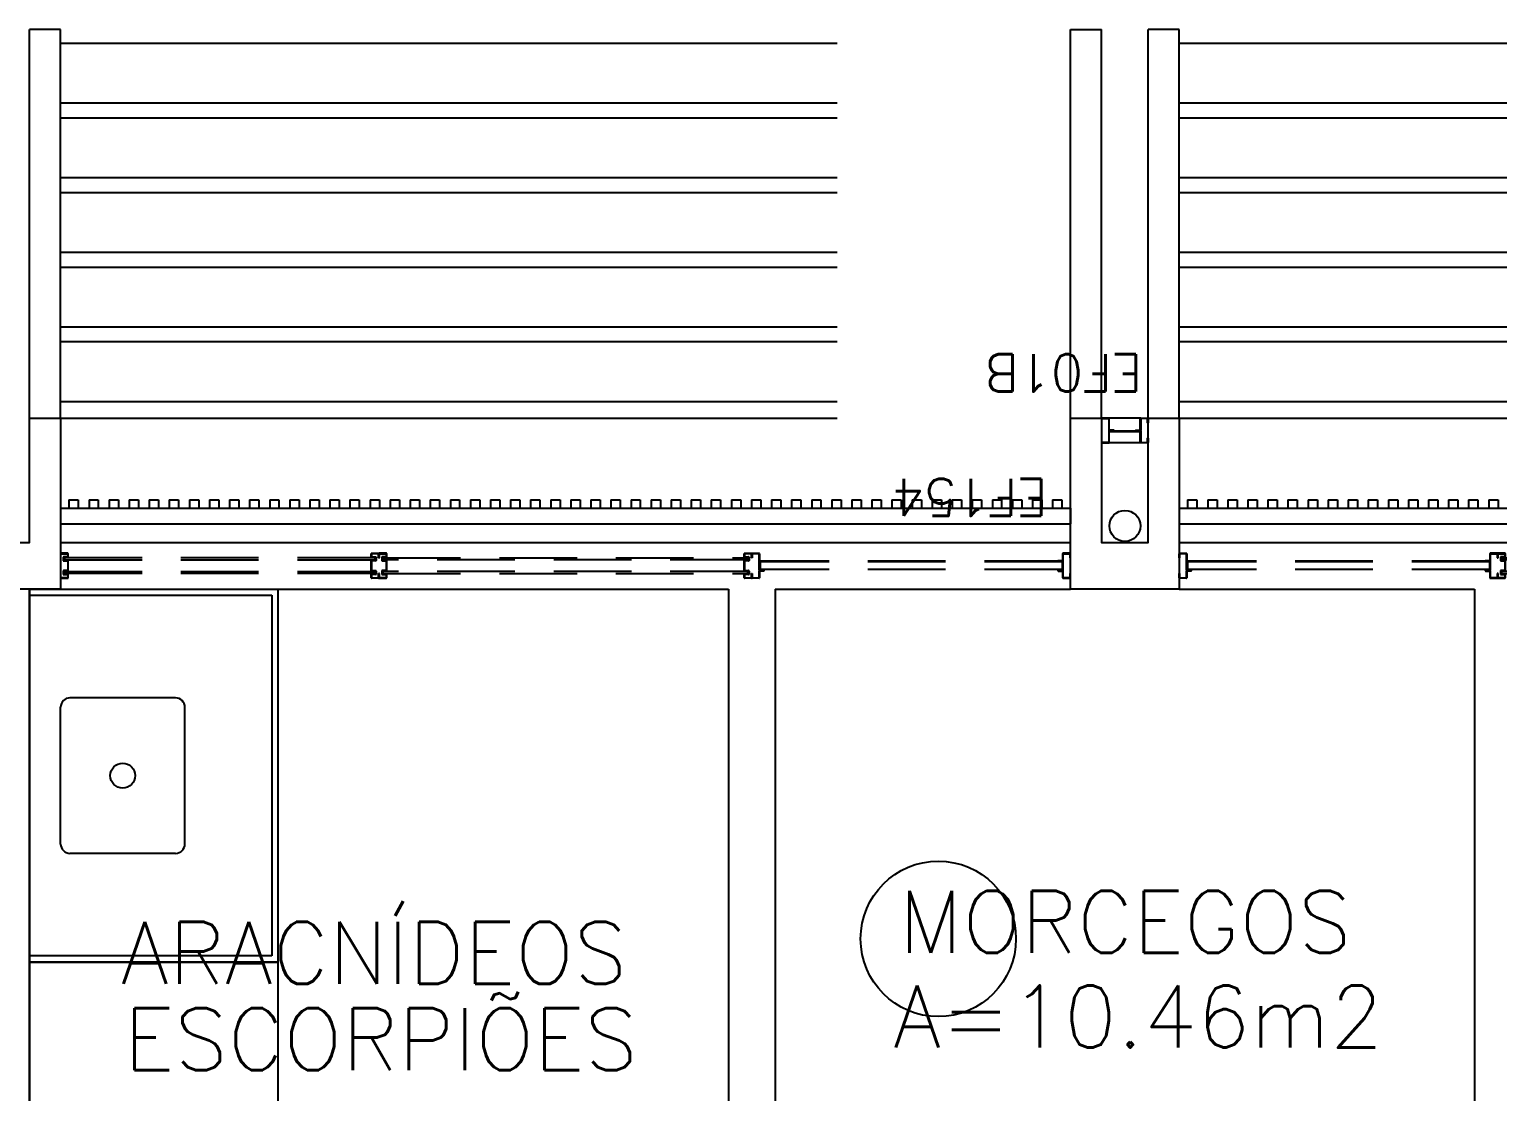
# Model space of a CAD drawing. Header units: millimetres. Extents: x 2046 to 2564, y 885 to 1120.
# Drawn here: x 2201.763 to 2206.488, y 930.086 to 933.502 of the extents above; entities that cross this region are included whole.
import ezdxf

# ---------------------------------------------------------------- set-up
doc = ezdxf.new("R2010")
doc.units = ezdxf.units.MM
doc.header["$LTSCALE"] = 10
doc.linetypes.add('HIDDEN', pattern=[0.375, 0.25, -0.125])
for name, color, linetype in [('AR-ALV', 2, 'Continuous'), ('AR-BANCADAS', 1, 'Continuous'), ('AR-BRISEPROJ', 1, 'HIDDEN'), ('AR-ESQ', 1, 'Continuous'), ('AR-ESQ-C', 1, 'Continuous'), ('AR-ESTC', 3, 'Continuous'), ('AR-PERGOLAPROJ', 1, 'HIDDEN'), ('AR-PROJ', 1, 'HIDDEN'), ('BC- VISTA', 1, 'Continuous'), ('BC-CUBA', 1, 'Continuous'), ('BR-MONTANTE', 242, 'Continuous'), ('BR-PAINEL', 1, 'Continuous'), ('coz1', 1, 'Continuous'), ('DT-ESQ-CHAPA DOBRADA-C', 1, 'Continuous'), ('DT-ESQ-MARCO-V', 1, 'Continuous'), ('DT-ESQ-PERFIL U-C', 2, 'Continuous'), ('DT-ESQ-PROJ', 1, 'HIDDEN'), ('DT-TXTESQ', 2, 'Continuous'), ('DT-TXTMOD', 1, 'Continuous'), ('PG-PROJ', 1, 'HIDDEN'), ('Área', 2, 'Continuous')]:
    doc.layers.add(name, color=color, linetype=linetype)
doc.styles.add('S10', font='simplex.shx', dxfattribs={"height": 0.1})
doc.styles.add('S12', font='simplex.shx', dxfattribs={"width": 1.1, "height": 0.12})
doc.styles.add('UNB-100', font='simplex.shx', dxfattribs={"height": 0.2})

# ---------------------------------------------------------------- blocks, each defined once
blk = doc.blocks.new('CUBAbnc-01P')
at = {"layer": 'coz1'}
for p, q in [((-0.25, -0.4705), (-0.25, -0.1305)), ((-0.22, -0.1005), (0.22, -0.1005)), ((0.25, -0.4705), (0.25, -0.1305)), ((-0.22, -0.5005), (0.22, -0.5005))]:
    blk.add_line(p, q, dxfattribs=at)
blk.add_circle((0, -0.3005), 0.04, dxfattribs=at)
for centre, start, end in [((-0.22, -0.1305), 90, 180), ((0.22, -0.1305), 0, 90), ((-0.22, -0.4705), 180, 270), ((0.22, -0.4705), 270, 0)]:
    blk.add_arc(centre, 0.03, start, end, dxfattribs=at)
blk = doc.blocks.new('BCP01')
at = {"layer": 'BC- VISTA'}
for p, q in [((0, -0.02), (0.78, -0.02)), ((0.78, -0.02), (0.78, -1.18)), ((0.78, -1.18), (0, -1.18))]:
    blk.add_line(p, q, dxfattribs=at)
blk.add_lwpolyline([(0.8, 0), (0.8, -1.2), (0, -1.2), (0, 0)], close=True, dxfattribs=at)
at = {"layer": 'BC-CUBA', "rotation": 90}
blk.add_blockref('CUBAbnc-01P', (0, -0.6), dxfattribs=at)
blk = doc.blocks.new('BCP10')
at = {"layer": 'BC- VISTA'}
blk.add_lwpolyline([(0.8, 0), (0.8, -1.15), (0, -1.15), (0, 0)], close=True, dxfattribs=at)
blk = doc.blocks.new('PG-MODULO3-PJ-C')
at = {"layer": 'PG-PROJ'}
for p, q in [((0.1, 1.25), (0, 1.25)), ((0, 0), (0, 1.25)), ((0.1, 0), (0.1, 1.25)), ((3.35, 1.25), (3.45, 1.25)), ((3.35, 0), (3.35, 1.25)), ((3.45, 0), (3.45, 1.25)), ((0.1, 1.2057), (3.35, 1.2057)), ((0.1, 1.0135), (3.35, 1.0135)), ((0.1, 0.9657), (3.35, 0.9657)), ((0.1, 0.7735), (3.35, 0.7735)), ((0.1, 0.7257), (3.35, 0.7257)), ((0.1, 0.5335), (3.35, 0.5335)), ((0.1, 0.4857), (3.35, 0.4857)), ((0.1, 0.2935), (3.35, 0.2935)), ((0.1, 0.2457), (3.35, 0.2457)), ((0.1, 0.0535), (3.35, 0.0535)), ((0.1, 0), (3.35, 0))]:
    blk.add_line(p, q, dxfattribs=at)
blk = doc.blocks.new('BR-MODULO9')
at = {"layer": 'BR-MONTANTE'}
for p, q in [((-3.25, 0.11), (0, 0.11)), ((-3.25, 0.11), (-3.25, 0.06)), ((0, 0.11), (0, 0.06)), ((-3.25, 0.06), (0, 0.06))]:
    blk.add_line(p, q, dxfattribs=at)
at = {"layer": 'BR-PAINEL'}
for p, q in [((-3.2227, 0.1366), (-3.1927, 0.1366)), ((-3.2227, 0.1366), (-3.2227, 0.11)), ((-3.2227, 0.11), (-3.1927, 0.11)), ((-3.1927, 0.1366), (-3.1927, 0.11)), ((-3.1581, 0.1366), (-3.1281, 0.1366)), ((-3.1581, 0.1366), (-3.1581, 0.11)), ((-3.1581, 0.11), (-3.1281, 0.11)), ((-3.1281, 0.1366), (-3.1281, 0.11)), ((-3.0935, 0.1366), (-3.0635, 0.1366)), ((-3.0935, 0.1366), (-3.0935, 0.11)), ((-3.0935, 0.11), (-3.0635, 0.11)), ((-3.0635, 0.1366), (-3.0635, 0.11)), ((-3.0289, 0.1366), (-2.9989, 0.1366)), ((-3.0289, 0.1366), (-3.0289, 0.11)), ((-3.0289, 0.11), (-2.9989, 0.11)), ((-2.9989, 0.1366), (-2.9989, 0.11)), ((-2.9643, 0.1366), (-2.9343, 0.1366)), ((-2.9643, 0.1366), (-2.9643, 0.11)), ((-2.9643, 0.11), (-2.9343, 0.11)), ((-2.9343, 0.1366), (-2.9343, 0.11)), ((-2.8997, 0.1366), (-2.8697, 0.1366)), ((-2.8997, 0.1366), (-2.8997, 0.11)), ((-2.8997, 0.11), (-2.8697, 0.11)), ((-2.8697, 0.1366), (-2.8697, 0.11)), ((-2.8351, 0.1366), (-2.8051, 0.1366)), ((-2.8351, 0.1366), (-2.8351, 0.11)), ((-2.8351, 0.11), (-2.8051, 0.11)), ((-2.8051, 0.1366), (-2.8051, 0.11)), ((-2.7705, 0.1366), (-2.7405, 0.1366)), ((-2.7705, 0.1366), (-2.7705, 0.11)), ((-2.7705, 0.11), (-2.7405, 0.11)), ((-2.7405, 0.1366), (-2.7405, 0.11)), ((-2.7059, 0.1366), (-2.6759, 0.1366)), ((-2.7059, 0.1366), (-2.7059, 0.11)), ((-2.7059, 0.11), (-2.6759, 0.11)), ((-2.6759, 0.1366), (-2.6759, 0.11)), ((-2.6413, 0.1366), (-2.6113, 0.1366)), ((-2.6413, 0.1366), (-2.6413, 0.11)), ((-2.6413, 0.11), (-2.6113, 0.11)), ((-2.6113, 0.1366), (-2.6113, 0.11)), ((-2.5767, 0.1366), (-2.5467, 0.1366)), ((-2.5767, 0.1366), (-2.5767, 0.11)), ((-2.5767, 0.11), (-2.5467, 0.11)), ((-2.5467, 0.1366), (-2.5467, 0.11)), ((-2.5121, 0.1366), (-2.4821, 0.1366)), ((-2.5121, 0.1366), (-2.5121, 0.11)), ((-2.5121, 0.11), (-2.4821, 0.11)), ((-2.4821, 0.1366), (-2.4821, 0.11)), ((-2.4475, 0.1366), (-2.4175, 0.1366)), ((-2.4475, 0.1366), (-2.4475, 0.11)), ((-2.4475, 0.11), (-2.4175, 0.11)), ((-2.4175, 0.1366), (-2.4175, 0.11)), ((-2.3829, 0.1366), (-2.3529, 0.1366)), ((-2.3829, 0.1366), (-2.3829, 0.11)), ((-2.3829, 0.11), (-2.3529, 0.11)), ((-2.3529, 0.1366), (-2.3529, 0.11)), ((-2.3183, 0.1366), (-2.2883, 0.1366)), ((-2.3183, 0.1366), (-2.3183, 0.11)), ((-2.3183, 0.11), (-2.2883, 0.11)), ((-2.2883, 0.1366), (-2.2883, 0.11)), ((-2.2537, 0.1366), (-2.2237, 0.1366)), ((-2.2537, 0.1366), (-2.2537, 0.11)), ((-2.2537, 0.11), (-2.2237, 0.11)), ((-2.2237, 0.1366), (-2.2237, 0.11)), ((-2.1891, 0.1366), (-2.1591, 0.1366)), ((-2.1891, 0.1366), (-2.1891, 0.11)), ((-2.1891, 0.11), (-2.1591, 0.11)), ((-2.1591, 0.1366), (-2.1591, 0.11)), ((-2.1245, 0.1366), (-2.0945, 0.1366)), ((-2.1245, 0.1366), (-2.1245, 0.11)), ((-2.1245, 0.11), (-2.0945, 0.11)), ((-2.0945, 0.1366), (-2.0945, 0.11)), ((-2.0599, 0.1366), (-2.0299, 0.1366)), ((-2.0599, 0.1366), (-2.0599, 0.11)), ((-2.0599, 0.11), (-2.0299, 0.11)), ((-2.0299, 0.1366), (-2.0299, 0.11)), ((-1.9953, 0.1366), (-1.9653, 0.1366)), ((-1.9953, 0.1366), (-1.9953, 0.11)), ((-1.9953, 0.11), (-1.9653, 0.11)), ((-1.9653, 0.1366), (-1.9653, 0.11)), ((-1.9307, 0.1366), (-1.9007, 0.1366)), ((-1.9307, 0.1366), (-1.9307, 0.11)), ((-1.9307, 0.11), (-1.9007, 0.11)), ((-1.9007, 0.1366), (-1.9007, 0.11)), ((-1.8661, 0.1366), (-1.8361, 0.1366)), ((-1.8661, 0.1366), (-1.8661, 0.11)), ((-1.8661, 0.11), (-1.8361, 0.11)), ((-1.8361, 0.1366), (-1.8361, 0.11)), ((-1.8015, 0.1366), (-1.7715, 0.1366)), ((-1.8015, 0.1366), (-1.8015, 0.11)), ((-1.8015, 0.11), (-1.7715, 0.11)), ((-1.7715, 0.1366), (-1.7715, 0.11)), ((-1.7369, 0.1366), (-1.7069, 0.1366)), ((-1.7369, 0.1366), (-1.7369, 0.11)), ((-1.7369, 0.11), (-1.7069, 0.11)), ((-1.7069, 0.1366), (-1.7069, 0.11)), ((-1.6723, 0.1366), (-1.6423, 0.1366)), ((-1.6723, 0.1366), (-1.6723, 0.11)), ((-1.6723, 0.11), (-1.6423, 0.11)), ((-1.6423, 0.1366), (-1.6423, 0.11)), ((-1.6077, 0.1366), (-1.5777, 0.1366)), ((-1.6077, 0.1366), (-1.6077, 0.11)), ((-1.6077, 0.11), (-1.5777, 0.11)), ((-1.5777, 0.1366), (-1.5777, 0.11)), ((-1.5431, 0.1366), (-1.5131, 0.1366)), ((-1.5431, 0.1366), (-1.5431, 0.11)), ((-1.5431, 0.11), (-1.5131, 0.11)), ((-1.5131, 0.1366), (-1.5131, 0.11)), ((-1.4785, 0.1366), (-1.4485, 0.1366)), ((-1.4785, 0.1366), (-1.4785, 0.11)), ((-1.4785, 0.11), (-1.4485, 0.11)), ((-1.4485, 0.1366), (-1.4485, 0.11)), ((-1.4139, 0.1366), (-1.3839, 0.1366)), ((-1.4139, 0.1366), (-1.4139, 0.11)), ((-1.4139, 0.11), (-1.3839, 0.11)), ((-1.3839, 0.1366), (-1.3839, 0.11)), ((-1.3493, 0.1366), (-1.3193, 0.1366)), ((-1.3493, 0.1366), (-1.3493, 0.11)), ((-1.3493, 0.11), (-1.3193, 0.11)), ((-1.3193, 0.1366), (-1.3193, 0.11)), ((-1.2847, 0.1366), (-1.2547, 0.1366)), ((-1.2847, 0.1366), (-1.2847, 0.11)), ((-1.2847, 0.11), (-1.2547, 0.11)), ((-1.2547, 0.1366), (-1.2547, 0.11)), ((-1.2201, 0.1366), (-1.1901, 0.1366)), ((-1.2201, 0.1366), (-1.2201, 0.11)), ((-1.2201, 0.11), (-1.1901, 0.11)), ((-1.1901, 0.1366), (-1.1901, 0.11)), ((-1.1555, 0.1366), (-1.1255, 0.1366)), ((-1.1555, 0.1366), (-1.1555, 0.11)), ((-1.1555, 0.11), (-1.1255, 0.11)), ((-1.1255, 0.1366), (-1.1255, 0.11)), ((-1.0909, 0.1366), (-1.0609, 0.1366)), ((-1.0909, 0.1366), (-1.0909, 0.11)), ((-1.0909, 0.11), (-1.0609, 0.11)), ((-1.0609, 0.1366), (-1.0609, 0.11)), ((-1.0263, 0.1366), (-0.9963, 0.1366)), ((-1.0263, 0.1366), (-1.0263, 0.11)), ((-1.0263, 0.11), (-0.9963, 0.11)), ((-0.9963, 0.1366), (-0.9963, 0.11)), ((-0.9617, 0.1366), (-0.9317, 0.1366)), ((-0.9617, 0.1366), (-0.9617, 0.11)), ((-0.9617, 0.11), (-0.9317, 0.11)), ((-0.9317, 0.1366), (-0.9317, 0.11)), ((-0.8971, 0.1366), (-0.8671, 0.1366)), ((-0.8971, 0.1366), (-0.8971, 0.11)), ((-0.8971, 0.11), (-0.8671, 0.11)), ((-0.8671, 0.1366), (-0.8671, 0.11)), ((-0.8325, 0.1366), (-0.8025, 0.1366)), ((-0.8325, 0.1366), (-0.8325, 0.11)), ((-0.8325, 0.11), (-0.8025, 0.11)), ((-0.8025, 0.1366), (-0.8025, 0.11)), ((-0.7679, 0.1366), (-0.7379, 0.1366)), ((-0.7679, 0.1366), (-0.7679, 0.11)), ((-0.7679, 0.11), (-0.7379, 0.11)), ((-0.7379, 0.1366), (-0.7379, 0.11)), ((-0.7033, 0.1366), (-0.6733, 0.1366)), ((-0.7033, 0.1366), (-0.7033, 0.11)), ((-0.7033, 0.11), (-0.6733, 0.11)), ((-0.6733, 0.1366), (-0.6733, 0.11)), ((-0.6387, 0.1366), (-0.6087, 0.1366)), ((-0.6387, 0.1366), (-0.6387, 0.11)), ((-0.6387, 0.11), (-0.6087, 0.11)), ((-0.6087, 0.1366), (-0.6087, 0.11)), ((-0.5741, 0.1366), (-0.5441, 0.1366)), ((-0.5741, 0.1366), (-0.5741, 0.11)), ((-0.5741, 0.11), (-0.5441, 0.11)), ((-0.5441, 0.1366), (-0.5441, 0.11)), ((-0.5095, 0.1366), (-0.4795, 0.1366)), ((-0.5095, 0.1366), (-0.5095, 0.11)), ((-0.5095, 0.11), (-0.4795, 0.11)), ((-0.4795, 0.1366), (-0.4795, 0.11)), ((-0.4449, 0.1366), (-0.4149, 0.1366)), ((-0.4449, 0.1366), (-0.4449, 0.11)), ((-0.4449, 0.11), (-0.4149, 0.11)), ((-0.4149, 0.1366), (-0.4149, 0.11)), ((-0.3803, 0.1366), (-0.3503, 0.1366)), ((-0.3803, 0.1366), (-0.3803, 0.11)), ((-0.3803, 0.11), (-0.3503, 0.11)), ((-0.3503, 0.1366), (-0.3503, 0.11)), ((-0.3157, 0.1366), (-0.2857, 0.1366)), ((-0.3157, 0.1366), (-0.3157, 0.11)), ((-0.3157, 0.11), (-0.2857, 0.11)), ((-0.2857, 0.1366), (-0.2857, 0.11)), ((-0.2511, 0.1366), (-0.2211, 0.1366)), ((-0.2511, 0.1366), (-0.2511, 0.11)), ((-0.2511, 0.11), (-0.2211, 0.11)), ((-0.2211, 0.1366), (-0.2211, 0.11)), ((-0.1865, 0.1366), (-0.1565, 0.1366)), ((-0.1865, 0.1366), (-0.1865, 0.11)), ((-0.1865, 0.11), (-0.1565, 0.11)), ((-0.1565, 0.1366), (-0.1565, 0.11)), ((-0.1219, 0.1366), (-0.0919, 0.1366)), ((-0.1219, 0.1366), (-0.1219, 0.11)), ((-0.1219, 0.11), (-0.0919, 0.11)), ((-0.0919, 0.1366), (-0.0919, 0.11)), ((-0.0573, 0.1366), (-0.0573, 0.11)), ((-0.0573, 0.1366), (-0.0273, 0.1366)), ((-0.0573, 0.11), (-0.0273, 0.11)), ((-0.0273, 0.1366), (-0.0273, 0.11))]:
    blk.add_line(p, q, dxfattribs=at)
blk = doc.blocks.new('EF154-P')
at = {"layer": 'DT-ESQ-PROJ', "ltscale": 0.1}
for p, q in [((0.0015, 0.0525), (0.9735, 0.0525)), ((0.0015, 0.027), (0.9735, 0.027)), ((0.0015, 0.0255), (0.9735, 0.0255))]:
    blk.add_line(p, q, dxfattribs=at)
for points in [[(0, 0.0166), (0, 0.054), (0.0135, 0.054, 1), (0.0135, 0.057), (0, 0.057), (0, 0.0785, 0.414214), (-0.0015, 0.08), (-0.0235, 0.08, 0.414214), (-0.025, 0.0785), (-0.025, 0.065), (-0.0235, 0.065), (-0.0235, 0.0785), (-0.0015, 0.0785), (-0.0015, 0.057, 0.414214), (0, 0.0555, 0.414214), (-0.0015, 0.054), (-0.0015, 0.0166), (-0.0015, 0.0015), (-0.0235, 0.0015), (-0.0235, 0.015), (-0.025, 0.015), (-0.025, 0.0015, 0.414214), (-0.0235, 0), (-0.0015, 0, 0.414214), (0, 0.0015)], [(0.015, 0.054), (0.0015, 0.054, 0.414214), (0, 0.0525), (0, 0.0255, 0.414214), (0.0015, 0.024), (0.015, 0.024), (0.015, 0.0255), (0.0015, 0.0255), (0.0015, 0.0525), (0.015, 0.0525)], [(0.975, 0.0166), (0.975, 0.054), (0.9615, 0.054, -1), (0.9615, 0.057), (0.975, 0.057), (0.975, 0.0785, -0.414214), (0.9765, 0.08), (0.9985, 0.08, -0.414214), (1, 0.0785), (1, 0.065), (0.9985, 0.065), (0.9985, 0.0785), (0.9765, 0.0785), (0.9765, 0.057, -0.414214), (0.975, 0.0555, -0.414214), (0.9765, 0.054), (0.9765, 0.0166), (0.9765, 0.0015), (0.9985, 0.0015), (0.9985, 0.015), (1, 0.015), (1, 0.0015, -0.414214), (0.9985, 0), (0.9765, 0, -0.414214), (0.975, 0.0015)], [(0.96, 0.054), (0.9735, 0.054, -0.414214), (0.975, 0.0525), (0.975, 0.0255, -0.414214), (0.9735, 0.024), (0.96, 0.024), (0.96, 0.0255), (0.9735, 0.0255), (0.9735, 0.0525), (0.96, 0.0525)], [(1.025, 0.0115), (1.025, 0.0015, -0.414214), (1.0235, 0), (1.0015, 0, -0.414214), (1, 0.0015), (1, 0.015), (1.0015, 0.015), (1.0015, 0.002, 0.414214), (1.002, 0.0015), (1.023, 0.0015, 0.414214), (1.0235, 0.002), (1.0235, 0.0115), (1.0105, 0.0115, -0.414214), (1.009, 0.013), (1.009, 0.023, -0.414214), (1.0105, 0.0245), (1.0235, 0.0245), (1.0235, 0.0555), (1.0105, 0.0555, -0.414214), (1.009, 0.057), (1.009, 0.067, -0.414214), (1.0105, 0.0685), (1.0235, 0.0685), (1.0235, 0.078, 0.414214), (1.023, 0.0785), (1.002, 0.0785, 0.414214), (1.0015, 0.078), (1.0015, 0.065), (1, 0.065), (1, 0.0785, -0.414214), (1.0015, 0.08), (1.0235, 0.08, -0.414214), (1.025, 0.0785), (1.025, 0.0685, -0.414214), (1.0235, 0.067), (1.0105, 0.067), (1.0105, 0.057), (1.0235, 0.057), (1.0235, 0.057, -0.414214), (1.025, 0.0555), (1.025, 0.0245, -0.414214), (1.0235, 0.023), (1.0235, 0.023), (1.0105, 0.023), (1.0105, 0.013), (1.0235, 0.013, -0.414214)], [(2.175, 0.0115), (2.175, 0.0015, 0.414214), (2.1765, 0), (2.1985, 0, 0.414214), (2.2, 0.0015), (2.2, 0.015), (2.1985, 0.015), (2.1985, 0.002, -0.414214), (2.198, 0.0015), (2.177, 0.0015, -0.414214), (2.1765, 0.002), (2.1765, 0.0115), (2.1895, 0.0115, 0.414214), (2.191, 0.013), (2.191, 0.023, 0.414214), (2.1895, 0.0245), (2.1765, 0.0245), (2.1765, 0.0555), (2.1895, 0.0555, 0.414214), (2.191, 0.057), (2.191, 0.067, 0.414214), (2.1895, 0.0685), (2.1765, 0.0685), (2.1765, 0.078, -0.414214), (2.177, 0.0785), (2.198, 0.0785, -0.414214), (2.1985, 0.078), (2.1985, 0.065), (2.2, 0.065), (2.2, 0.0785, 0.414214), (2.1985, 0.08), (2.1765, 0.08, 0.414214), (2.175, 0.0785), (2.175, 0.0685, 0.414214), (2.1765, 0.067), (2.1895, 0.067), (2.1895, 0.057), (2.1765, 0.057), (2.1765, 0.057, 0.414214), (2.175, 0.0555), (2.175, 0.0245, 0.414214), (2.1765, 0.023), (2.1765, 0.023), (2.1895, 0.023), (2.1895, 0.013), (2.1765, 0.013, 0.414214)], [(2.225, 0.0115), (2.225, 0.0015, -0.414214), (2.2235, 0), (2.2015, 0, -0.414214), (2.2, 0.0015), (2.2, 0.015), (2.2015, 0.015), (2.2015, 0.002, 0.414214), (2.202, 0.0015), (2.223, 0.0015, 0.414214), (2.2235, 0.002), (2.2235, 0.0115), (2.2105, 0.0115, -0.414214), (2.209, 0.013), (2.209, 0.023, -0.414214), (2.2105, 0.0245), (2.2235, 0.0245), (2.2235, 0.0555), (2.2105, 0.0555, -0.414214), (2.209, 0.057), (2.209, 0.067, -0.414214), (2.2105, 0.0685), (2.2235, 0.0685), (2.2235, 0.078, 0.414214), (2.223, 0.0785), (2.202, 0.0785, 0.414214), (2.2015, 0.078), (2.2015, 0.065), (2.2, 0.065), (2.2, 0.0785, -0.414214), (2.2015, 0.08), (2.2235, 0.08, -0.414214), (2.225, 0.0785), (2.225, 0.0685, -0.414214), (2.2235, 0.067), (2.2105, 0.067), (2.2105, 0.057), (2.2235, 0.057), (2.2235, 0.057, -0.414214), (2.225, 0.0555), (2.225, 0.0245, -0.414214), (2.2235, 0.023), (2.2235, 0.023), (2.2105, 0.023), (2.2105, 0.013), (2.2235, 0.013, -0.414214)], [(3.2, 0.0115), (3.2, 0.0015, 0.414214), (3.2015, 0), (3.2235, 0, 0.414214), (3.225, 0.0015), (3.225, 0.015), (3.2235, 0.015), (3.2235, 0.002, -0.414214), (3.223, 0.0015), (3.202, 0.0015, -0.414214), (3.2015, 0.002), (3.2015, 0.0115), (3.2145, 0.0115, 0.414214), (3.216, 0.013), (3.216, 0.023, 0.414214), (3.2145, 0.0245), (3.2015, 0.0245), (3.2015, 0.0555), (3.2145, 0.0555, 0.414214), (3.216, 0.057), (3.216, 0.067, 0.414214), (3.2145, 0.0685), (3.2015, 0.0685), (3.2015, 0.078, -0.414214), (3.202, 0.0785), (3.223, 0.0785, -0.414214), (3.2235, 0.078), (3.2235, 0.065), (3.225, 0.065), (3.225, 0.0785, 0.414214), (3.2235, 0.08), (3.2015, 0.08, 0.414214), (3.2, 0.0785), (3.2, 0.0685, 0.414214), (3.2015, 0.067), (3.2145, 0.067), (3.2145, 0.057), (3.2015, 0.057), (3.2015, 0.057, 0.414214), (3.2, 0.0555), (3.2, 0.0245, 0.414214), (3.2015, 0.023), (3.2015, 0.023), (3.2145, 0.023), (3.2145, 0.013), (3.2015, 0.013, 0.414214)]]:
    blk.add_lwpolyline(points, format="xyb", close=True, dxfattribs=at)
for points in [[(0, 0.0555), (0.0135, 0.0555)], [(0.975, 0.0555), (0.9615, 0.0555)]]:
    blk.add_lwpolyline(points, dxfattribs=at)
for points in [[(2.1875, 0.059), (2.1875, 0.065), (1.0125, 0.065), (1.0125, 0.059)], [(2.2125, 0.059), (2.2125, 0.065), (3.2125, 0.065), (3.2125, 0.059)], [(2.1875, 0.021), (2.1875, 0.015), (1.0125, 0.015), (1.0125, 0.021)], [(2.2125, 0.021), (2.2125, 0.015), (3.2125, 0.015), (3.2125, 0.021)]]:
    blk.add_lwpolyline(points, close=True, dxfattribs=at)
at = {"layer": 'DT-TXTESQ', "ltscale": 0.1, "style": 'S12'}
blk.add_text('EF154', height=0.12, dxfattribs=at).set_placement((0.0485, -0.24))
at = {"layer": 'DT-TXTMOD', "ltscale": 0.1, "style": 'S10', "flags": 3}
for tag, p in [('M27', (0.0485, -0.14)), ('M28', (0.452, -0.14)), ('M29', (0.8556, -0.14)), ('M30', (1.2591, -0.14)), ('M31', (1.6626, -0.14)), ('M32', (2.0662, -0.14)), ('M33', (2.4697, -0.14)), ('M34', (2.8732, -0.14))]:
    blk.add_attdef(tag, p, '', height=0.1, dxfattribs=at)
blk = doc.blocks.new('EF152-P')
at = {"layer": 'DT-ESQ-PROJ', "ltscale": 0.1}
for p, q in [((2.2765, -0.0625), (3.2485, -0.0625)), ((2.2765, -0.088), (3.2485, -0.088)), ((2.2765, -0.0895), (3.2485, -0.0895))]:
    blk.add_line(p, q, dxfattribs=at)
for points in [[(0.05, -0.1035), (0.05, -0.1135, -0.414214), (0.0485, -0.115), (0.0265, -0.115, -0.414214), (0.025, -0.1135), (0.025, -0.1), (0.0265, -0.1), (0.0265, -0.113, 0.414214), (0.027, -0.1135), (0.048, -0.1135, 0.414214), (0.0485, -0.113), (0.0485, -0.1035), (0.0355, -0.1035, -0.414214), (0.034, -0.102), (0.034, -0.092, -0.414214), (0.0355, -0.0905), (0.0485, -0.0905), (0.0485, -0.0595), (0.0355, -0.0595, -0.414214), (0.034, -0.058), (0.034, -0.048, -0.414214), (0.0355, -0.0465), (0.0485, -0.0465), (0.0485, -0.037, 0.414214), (0.048, -0.0365), (0.027, -0.0365, 0.414214), (0.0265, -0.037), (0.0265, -0.05), (0.025, -0.05), (0.025, -0.0365, -0.414214), (0.0265, -0.035), (0.0485, -0.035, -0.414214), (0.05, -0.0365), (0.05, -0.0465, -0.414214), (0.0485, -0.048), (0.0355, -0.048), (0.0355, -0.058), (0.0485, -0.058), (0.0485, -0.058, -0.414214), (0.05, -0.0595), (0.05, -0.0905, -0.414214), (0.0485, -0.092), (0.0485, -0.092), (0.0355, -0.092), (0.0355, -0.102), (0.0485, -0.102, -0.414214)], [(1.025, -0.1035), (1.025, -0.1135, 0.414214), (1.0265, -0.115), (1.0485, -0.115, 0.414214), (1.05, -0.1135), (1.05, -0.1), (1.0485, -0.1), (1.0485, -0.113, -0.414214), (1.048, -0.1135), (1.027, -0.1135, -0.414214), (1.0265, -0.113), (1.0265, -0.1035), (1.0395, -0.1035, 0.414214), (1.041, -0.102), (1.041, -0.092, 0.414214), (1.0395, -0.0905), (1.0265, -0.0905), (1.0265, -0.0595), (1.0395, -0.0595, 0.414214), (1.041, -0.058), (1.041, -0.048, 0.414214), (1.0395, -0.0465), (1.0265, -0.0465), (1.0265, -0.037, -0.414214), (1.027, -0.0365), (1.048, -0.0365, -0.414214), (1.0485, -0.037), (1.0485, -0.05), (1.05, -0.05), (1.05, -0.0365, 0.414214), (1.0485, -0.035), (1.0265, -0.035, 0.414214), (1.025, -0.0365), (1.025, -0.0465, 0.414214), (1.0265, -0.048), (1.0395, -0.048), (1.0395, -0.058), (1.0265, -0.058), (1.0265, -0.058, 0.414214), (1.025, -0.0595), (1.025, -0.0905, 0.414214), (1.0265, -0.092), (1.0265, -0.092), (1.0395, -0.092), (1.0395, -0.102), (1.0265, -0.102, 0.414214)], [(1.075, -0.1035), (1.075, -0.1135, -0.414214), (1.0735, -0.115), (1.0515, -0.115, -0.414214), (1.05, -0.1135), (1.05, -0.1), (1.0515, -0.1), (1.0515, -0.113, 0.414214), (1.052, -0.1135), (1.073, -0.1135, 0.414214), (1.0735, -0.113), (1.0735, -0.1035), (1.0605, -0.1035, -0.414214), (1.059, -0.102), (1.059, -0.092, -0.414214), (1.0605, -0.0905), (1.0735, -0.0905), (1.0735, -0.0595), (1.0605, -0.0595, -0.414214), (1.059, -0.058), (1.059, -0.048, -0.414214), (1.0605, -0.0465), (1.0735, -0.0465), (1.0735, -0.037, 0.414214), (1.073, -0.0365), (1.052, -0.0365, 0.414214), (1.0515, -0.037), (1.0515, -0.05), (1.05, -0.05), (1.05, -0.0365, -0.414214), (1.0515, -0.035), (1.0735, -0.035, -0.414214), (1.075, -0.0365), (1.075, -0.0465, -0.414214), (1.0735, -0.048), (1.0605, -0.048), (1.0605, -0.058), (1.0735, -0.058), (1.0735, -0.058, -0.414214), (1.075, -0.0595), (1.075, -0.0905, -0.414214), (1.0735, -0.092), (1.0735, -0.092), (1.0605, -0.092), (1.0605, -0.102), (1.0735, -0.102, -0.414214)], [(2.225, -0.1035), (2.225, -0.1135, 0.414214), (2.2265, -0.115), (2.2485, -0.115, 0.414214), (2.25, -0.1135), (2.25, -0.1), (2.2485, -0.1), (2.2485, -0.113, -0.414214), (2.248, -0.1135), (2.227, -0.1135, -0.414214), (2.2265, -0.113), (2.2265, -0.1035), (2.2395, -0.1035, 0.414214), (2.241, -0.102), (2.241, -0.092, 0.414214), (2.2395, -0.0905), (2.2265, -0.0905), (2.2265, -0.0595), (2.2395, -0.0595, 0.414214), (2.241, -0.058), (2.241, -0.048, 0.414214), (2.2395, -0.0465), (2.2265, -0.0465), (2.2265, -0.037, -0.414214), (2.227, -0.0365), (2.248, -0.0365, -0.414214), (2.2485, -0.037), (2.2485, -0.05), (2.25, -0.05), (2.25, -0.0365, 0.414214), (2.2485, -0.035), (2.2265, -0.035, 0.414214), (2.225, -0.0365), (2.225, -0.0465, 0.414214), (2.2265, -0.048), (2.2395, -0.048), (2.2395, -0.058), (2.2265, -0.058), (2.2265, -0.058, 0.414214), (2.225, -0.0595), (2.225, -0.0905, 0.414214), (2.2265, -0.092), (2.2265, -0.092), (2.2395, -0.092), (2.2395, -0.102), (2.2265, -0.102, 0.414214)], [(2.275, -0.0984), (2.275, -0.061), (2.2885, -0.061, 1), (2.2885, -0.058), (2.275, -0.058), (2.275, -0.0365, 0.414214), (2.2735, -0.035), (2.2515, -0.035, 0.414214), (2.25, -0.0365), (2.25, -0.05), (2.2515, -0.05), (2.2515, -0.0365), (2.2735, -0.0365), (2.2735, -0.058, 0.414214), (2.275, -0.0595, 0.414214), (2.2735, -0.061), (2.2735, -0.0984), (2.2735, -0.1135), (2.2515, -0.1135), (2.2515, -0.1), (2.25, -0.1), (2.25, -0.1135, 0.414214), (2.2515, -0.115), (2.2735, -0.115, 0.414214), (2.275, -0.1135)], [(3.25, -0.0984), (3.25, -0.061), (3.2365, -0.061, -1), (3.2365, -0.058), (3.25, -0.058), (3.25, -0.0365, -0.414214), (3.2515, -0.035), (3.2735, -0.035, -0.414214), (3.275, -0.0365), (3.275, -0.05), (3.2735, -0.05), (3.2735, -0.0365), (3.2515, -0.0365), (3.2515, -0.058, -0.414214), (3.25, -0.0595, -0.414214), (3.2515, -0.061), (3.2515, -0.0984), (3.2515, -0.1135), (3.2735, -0.1135), (3.2735, -0.1), (3.275, -0.1), (3.275, -0.1135, -0.414214), (3.2735, -0.115), (3.2515, -0.115, -0.414214), (3.25, -0.1135)], [(2.29, -0.061), (2.2765, -0.061, 0.414214), (2.275, -0.0625), (2.275, -0.0895, 0.414214), (2.2765, -0.091), (2.29, -0.091), (2.29, -0.0895), (2.2765, -0.0895), (2.2765, -0.0625), (2.29, -0.0625)], [(3.235, -0.061), (3.2485, -0.061, -0.414214), (3.25, -0.0625), (3.25, -0.0895, -0.414214), (3.2485, -0.091), (3.235, -0.091), (3.235, -0.0895), (3.2485, -0.0895), (3.2485, -0.0625), (3.235, -0.0625)]]:
    blk.add_lwpolyline(points, format="xyb", close=True, dxfattribs=at)
for points in [[(1.0375, -0.056), (1.0375, -0.05), (0.0375, -0.05), (0.0375, -0.056)], [(1.0375, -0.094), (1.0375, -0.1), (0.0375, -0.1), (0.0375, -0.094)], [(2.2375, -0.056), (2.2375, -0.05), (1.0625, -0.05), (1.0625, -0.056)], [(2.2375, -0.094), (2.2375, -0.1), (1.0625, -0.1), (1.0625, -0.094)]]:
    blk.add_lwpolyline(points, close=True, dxfattribs=at)
for points in [[(2.275, -0.0595), (2.2885, -0.0595)], [(3.25, -0.0595), (3.2365, -0.0595)]]:
    blk.add_lwpolyline(points, dxfattribs=at)
at = {"layer": 'DT-TXTESQ', "ltscale": 0.1, "style": 'S12'}
blk.add_text('EF152', height=0.12, dxfattribs=at).set_placement((0.0485, -0.355))
at = {"layer": 'DT-TXTMOD', "ltscale": 0.1, "style": 'S10', "flags": 3}
for tag, p in [('M27', (0.0485, -0.255)), ('M28', (0.452, -0.255)), ('M29', (0.8556, -0.255)), ('M30', (1.2591, -0.255)), ('M31', (1.6626, -0.255)), ('M32', (2.0662, -0.255)), ('M33', (2.4697, -0.255)), ('M34', (2.8732, -0.255))]:
    blk.add_attdef(tag, p, '', height=0.1, dxfattribs=at)
blk = doc.blocks.new('EF01B-P')
at = {"layer": 'DT-ESQ-CHAPA DOBRADA-C', "ltscale": 0.1}
blk.add_line((0.1235, 0.043), (0.0265, 0.043), dxfattribs=at)
blk.add_line((0.1235, 0.043), (0.0265, 0.043), dxfattribs=at)
blk.add_lwpolyline([(0.0265, 0.0445), (0.1235, 0.0445, -1), (0.1235, 0.0415), (0.0265, 0.0415, -1)], format="xyb", close=True, dxfattribs=at)
at = {"layer": 'DT-ESQ-MARCO-V', "ltscale": 0.1}
for p, q in [((0.0235, 0.08), (0.1265, 0.08)), ((0.0235, 0), (0.1265, 0))]:
    blk.add_line(p, q, dxfattribs=at)
at = {"layer": 'DT-ESQ-PERFIL U-C', "ltscale": 0.1}
for points in [[(0.025, 0.0634), (0.025, 0.0415), (0.0385, 0.0415, -1), (0.0385, 0.0385), (0.025, 0.0385), (0.025, 0.0015, -0.414214), (0.0235, 0), (0.0015, 0, -0.414214), (0, 0.0015), (0, 0.015), (0.0015, 0.015), (0.0015, 0.0015), (0.0235, 0.0015), (0.0235, 0.0385, -0.414214), (0.025, 0.04, -0.414214), (0.0235, 0.0415), (0.0235, 0.0634), (0.0235, 0.0785), (0.0015, 0.0785), (0.0015, 0.065), (0, 0.065), (0, 0.0785, -0.414214), (0.0015, 0.08), (0.0235, 0.08, -0.414214), (0.025, 0.0785)], [(0.125, 0.0634), (0.125, 0.0415), (0.1115, 0.0415, 1), (0.1115, 0.0385), (0.125, 0.0385), (0.125, 0.0015, 0.414214), (0.1265, 0), (0.1485, 0, 0.414214), (0.15, 0.0015), (0.15, 0.015), (0.1485, 0.015), (0.1485, 0.0015), (0.1265, 0.0015), (0.1265, 0.0385, 0.414214), (0.125, 0.04, 0.414214), (0.1265, 0.0415), (0.1265, 0.0634), (0.1265, 0.0785), (0.1485, 0.0785), (0.1485, 0.065), (0.15, 0.065), (0.15, 0.0785, 0.414214), (0.1485, 0.08), (0.1265, 0.08, 0.414214), (0.125, 0.0785)]]:
    blk.add_lwpolyline(points, format="xyb", close=True, dxfattribs=at)
for points in [[(0.025, 0.04), (0.0385, 0.04)], [(0.1115, 0.04), (0.125, 0.04)]]:
    blk.add_lwpolyline(points, dxfattribs=at)
at = {"layer": 'DT-TXTESQ', "ltscale": 0.1, "style": 'S12'}
blk.add_text('EF01B', height=0.12, dxfattribs=at).set_placement((0.0192, -0.205))
at = {"layer": 'DT-TXTMOD', "ltscale": 0.1, "style": 'S10', "flags": 3}
blk.add_attdef('EF01B', (0.0207, -0.14), '', height=0.1, dxfattribs=at)

msp = doc.modelspace()

# ---------------------------------------------------------------- linework, layer by layer
at = {"layer": 'AR-ALV'}
for p, q in [((2201.8634, 931.8524), (2205.1134, 931.8524)), ((2205.4634, 931.8524), (2208.7134, 931.8524)), ((2201.7634, 931.7024), (2201.7634, 927.0524)), ((2201.7634, 931.7024), (2204.0134, 931.7024)), ((2204.0134, 931.7024), (2204.0134, 927.0524)), ((2204.1634, 931.7024), (2204.1634, 927.0524)), ((2204.1634, 931.7024), (2205.1134, 931.7024)), ((2205.4634, 931.7024), (2206.4134, 931.7024)), ((2206.4134, 931.7024), (2206.4134, 927.0524))]:
    msp.add_line(p, q, dxfattribs=at)
at = {"layer": 'AR-ESQ-C'}
msp.add_circle((2205.2889, 931.9055), 0.05, dxfattribs=at)
at = {"layer": 'AR-ESTC'}
for points in [[(2201.8634, 932.2524), (2201.8634, 931.7024), (2201.5134, 931.7024), (2201.5134, 932.2524), (2201.6134, 932.2524), (2201.6134, 931.8524), (2201.7634, 931.8524), (2201.7634, 932.2524)], [(2205.4634, 932.2524), (2205.4634, 931.7024), (2205.1134, 931.7024), (2205.1134, 932.2524), (2205.2134, 932.2524), (2205.2134, 931.8524), (2205.3634, 931.8524), (2205.3634, 932.2524)]]:
    msp.add_lwpolyline(points, close=True, dxfattribs=at)
at = {"layer": 'AR-PROJ'}
msp.add_circle((2204.6884, 930.5774), 0.25, dxfattribs=at)

# ---------------------------------------------------------------- block references
at = {"layer": 'AR-BANCADAS'}
for name, p in [('BCP01', (2201.7634, 931.7024)), ('BCP10', (2201.7634, 930.5024))]:
    msp.add_blockref(name, p, dxfattribs=at)
at = {"layer": 'AR-BRISEPROJ'}
for p in [(2205.1134, 931.8524), (2208.7134, 931.8524)]:
    msp.add_blockref('BR-MODULO9', p, dxfattribs=at)
at = {"layer": 'AR-ESQ', "rotation": 180}
for name, p in [('EF01B-P', (2205.3634, 932.2524)), ('EF154-P', (2205.0884, 931.8174)), ('EF152-P', (2208.7384, 931.7024))]:
    msp.add_blockref(name, p, dxfattribs=at)
at = {"layer": 'AR-PERGOLAPROJ'}
for p in [(2201.7634, 932.2524), (2205.3634, 932.2524)]:
    msp.add_blockref('PG-MODULO3-PJ-C', p, dxfattribs=at)

# ---------------------------------------------------------------- texts
at = {"layer": 'Área', "style": 'UNB-100'}
for s, p in [('MORCEGOS', (2204.561, 930.5321)), ('ARACNÍDEOS', (2202.0582, 930.4323)), ('ESCORPIÕES', (2202.0673, 930.1549)), ('A=10.46m2', (2204.5433, 930.2276))]:
    msp.add_text(s, height=0.2, dxfattribs=at).set_placement(p)

doc.saveas('drawing.dxf')
